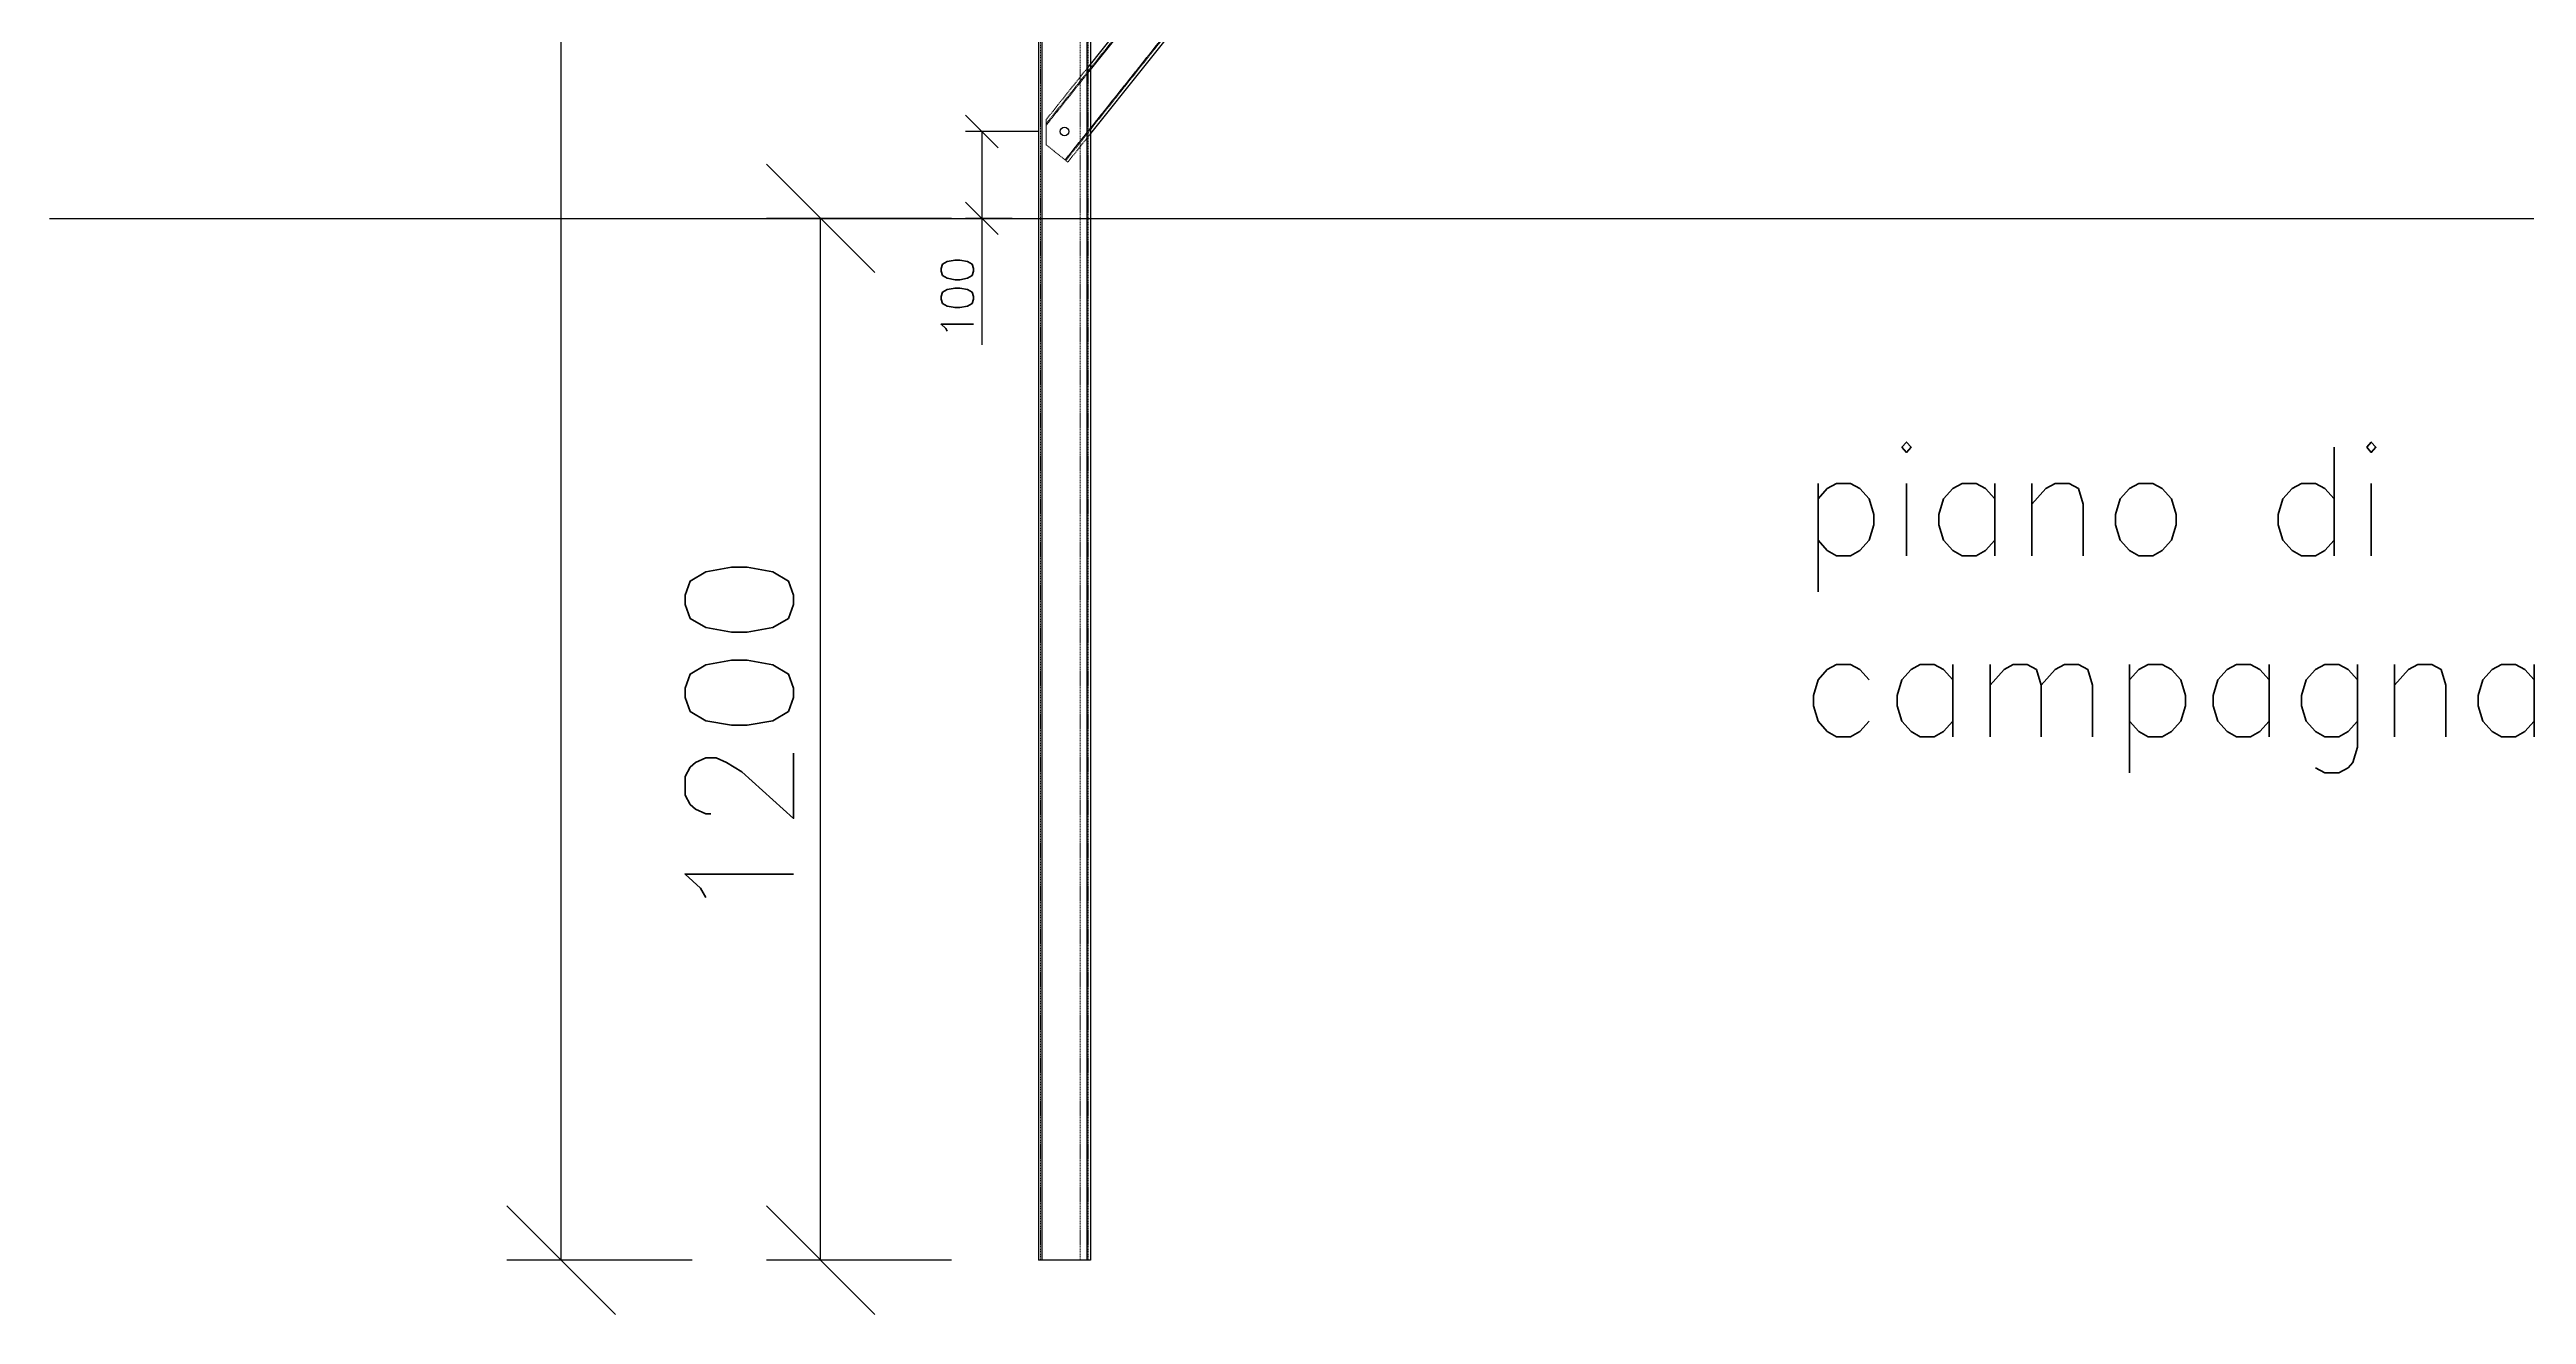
# Model space of a CAD drawing. Header units: millimetres. Extents: x -116399 to 112199, y -90759 to -31335.
# Drawn here: x 103928 to 106782, y -50135 to -48678 of the extents above; entities that cross this region are included whole.
import ezdxf

# ---------------------------------------------------------------- set-up
doc = ezdxf.new("R2010")
doc.units = ezdxf.units.MM
doc.linetypes.add('HIDDEN', pattern=[1.905, 1.27, -0.635])
doc.styles.add('Annotative', font='simplex.shx', dxfattribs={"height": 2.5})
doc.dimstyles.new('Annotative', dxfattribs={"dimscale": 0, "dimtxt": 2.5, "dimasz": 2.5, "dimexe": 1.25, "dimexo": 2, "dimtad": 1, "dimtxsty": 'Annotative', "dimblk": 'OBLIQUE', "dimcen": 2.5, "dimazin": 3, "dimtfac": 1, "dimtmove": 0, "dimatfit": 3, "dimfxl": 1})

# ---------------------------------------------------------------- blocks, each defined once
blk = doc.blocks.new('_Oblique')
at = {"color": 0, "linetype": 'ByBlock', "lineweight": -2}
blk.add_line((-0.5, -0.5), (0.5, 0.5), dxfattribs=at)
blk = doc.blocks.new('*D409')
at = {"color": 8, "lineweight": -2}
for p, q in [((104967.6, -48872.9), (104754.2, -48872.9)), ((104816.7, -50072.9), (104816.7, -48872.9)), ((104967.6, -50072.9), (104754.2, -50072.9))]:
    blk.add_line(p, q, dxfattribs=at)
at = {"layer": 'Defpoints', "color": 0}
for p in [(104816.7, -48872.9), (105067.6, -48872.9), (105067.6, -50072.9)]:
    blk.add_point(p, dxfattribs=at)
at = {"color": 8, "lineweight": -2, "xscale": 125, "yscale": 125, "zscale": 125}
for p, rotation in [((104816.7, -48872.9), 90), ((104816.7, -50072.9), 270)]:
    blk.add_blockref('_Oblique', p, dxfattribs=dict(at, rotation=rotation))
at = {"insert": (104723, -49472.9), "char_height": 125, "attachment_point": 5, "rotation": 90, "style": 'Annotative'}
blk.add_mtext('1200', dxfattribs=at)
blk = doc.blocks.new('*D412')
at = {"color": 8, "lineweight": -2}
for p, q in [((104967.6, -46657.9), (104455.3, -46657.9)), ((104517.8, -50072.9), (104517.8, -46657.9)), ((104668.6, -50072.9), (104455.3, -50072.9))]:
    blk.add_line(p, q, dxfattribs=at)
at = {"layer": 'Defpoints', "color": 0}
for p in [(104517.8, -46657.9), (105067.6, -46657.9), (104768.6, -50072.9)]:
    blk.add_point(p, dxfattribs=at)
at = {"color": 8, "lineweight": -2, "xscale": 125, "yscale": 125, "zscale": 125}
for p, rotation in [((104517.8, -46657.9), 90), ((104517.8, -50072.9), 270)]:
    blk.add_blockref('_Oblique', p, dxfattribs=dict(at, rotation=rotation))
at = {"insert": (104424, -48365.4), "char_height": 125, "attachment_point": 5, "rotation": 90, "style": 'Annotative'}
blk.add_mtext('3415', dxfattribs=at)
blk = doc.blocks.new('*D427')
at = {"color": 8, "lineweight": -2}
for p, q in [((105067.6, -48772.9), (104983.7, -48772.9)), ((105002.4, -48772.9), (105002.4, -48872.9)), ((105037.6, -48872.9), (104983.7, -48872.9)), ((105002.4, -48872.9), (105002.4, -49018.5))]:
    blk.add_line(p, q, dxfattribs=at)
at = {"layer": 'Defpoints', "color": 0}
for p in [(105097.6, -48772.9), (105002.4, -48872.9), (105067.6, -48872.9)]:
    blk.add_point(p, dxfattribs=at)
at = {"color": 8, "lineweight": -2, "xscale": 37.5, "yscale": 37.5, "zscale": 37.5}
for p, rotation in [((105002.4, -48772.9), 90), ((105002.4, -48872.9), 270)]:
    blk.add_blockref('_Oblique', p, dxfattribs=dict(at, rotation=rotation))
at = {"insert": (104974.3, -48964.4), "char_height": 37.5, "attachment_point": 5, "rotation": 90, "style": 'Annotative'}
blk.add_mtext('100', dxfattribs=at)

msp = doc.modelspace()

# ---------------------------------------------------------------- linework, layer by layer
at = {"color": 7, "linetype": 'HIDDEN', "lineweight": 18}
for p, q in [((105070.124, -46657.919), (105070.124, -50072.919)), ((105071.624, -46657.919), (105071.624, -50072.919)), ((105071.624, -46657.919), (105071.624, -50072.919)), ((105071.624, -46657.919), (105071.624, -50072.919)), ((105115.624, -46657.919), (105115.624, -50072.919)), ((105123.624, -46657.919), (105123.624, -50072.919)), ((105123.624, -46657.919), (105123.624, -50072.919)), ((105123.624, -46657.919), (105123.624, -50072.919)), ((105123.624, -46657.919), (105123.624, -50072.919)), ((105123.624, -46657.919), (105123.624, -50072.919)), ((105123.624, -46657.919), (105123.624, -50072.919)), ((105123.624, -46657.919), (105123.624, -50072.919)), ((105125.124, -46657.919), (105125.124, -50072.919)), ((106359.979, -47154.122), (105076.624, -48763.969)), ((106360.911, -47154.557), (105076.624, -48765.573)), ((106360.911, -47154.557), (105076.624, -48765.573)), ((106360.911, -47154.557), (105076.624, -48765.573)), ((106400.061, -47172.825), (105098.461, -48805.558)), ((106400.061, -47172.825), (105098.461, -48805.558)), ((106400.061, -47172.825), (105098.461, -48805.558)), ((106400.993, -47173.26), (105099.242, -48806.181)), ((105125.709, -48697.584), (105076.624, -48759.156)), ((105125.867, -48703.801), (105076.624, -48765.573)), ((105127.536, -48769.086), (105098.461, -48805.558)), ((105098.461, -48805.558), (105076.624, -48788.15)), ((105127.694, -48775.304), (105101.588, -48808.051)), ((105101.588, -48808.051), (105098.461, -48805.558))]:
    msp.add_line(p, q, dxfattribs=at)
at = {"color": 7, "linetype": 'Continuous', "lineweight": 25}
for p, q in [((105071.624, -46657.919), (105071.624, -50072.919)), ((105123.624, -46657.919), (105123.624, -50072.919)), ((105127.624, -46657.919), (105127.624, -50072.919)), ((105067.624, -46815.222), (105067.624, -50072.919)), ((106357.183, -47152.817), (105125.709, -48697.584)), ((106335.635, -47186.264), (105125.867, -48703.801)), ((106403.789, -47174.565), (105127.694, -48775.304)), ((106375.504, -47203.63), (105127.536, -48769.086)), ((105071.624, -50072.919), (105067.624, -50072.919)), ((105123.624, -50072.919), (105071.624, -50072.919)), ((105127.624, -50072.919), (105123.624, -50072.919))]:
    msp.add_line(p, q, dxfattribs=at)
at = {"color": 7, "linetype": 'Continuous', "lineweight": 18}
msp.add_line((105076.624, -48759.156), (105076.624, -48788.15), dxfattribs=at)
msp.add_line((103928.301, -48872.919), (109580.91, -48872.919))
at = {"color": 7, "linetype": 'Continuous', "lineweight": 25}
msp.add_circle((105097.624, -48772.919), 5, dxfattribs=at)

# ---------------------------------------------------------------- texts
at = {"insert": (105944.48, -49136.539), "char_height": 125, "width": 1161.38829, "attachment_point": 1, "style": 'Annotative'}
msp.add_mtext('piano di campagna', dxfattribs=at)

# ---------------------------------------------------------------- dimensions: what is measured, and where the dimension line sits
for base, p1, p2, picture, middle in [((104517.756, -46657.919), (104768.648, -50072.919), (105067.624, -46657.919), '*D412', (104424.006, -48365.419)), ((105002.419, -48872.919), (105097.624, -48772.919), (105067.624, -48872.919), '*D427', (104974.294, -48964.437)), ((104816.731, -48872.919), (105067.624, -50072.919), (105067.624, -48872.919), '*D409', (104722.981, -49472.919))]:
    dim = msp.add_linear_dim(base=base, p1=p1, p2=p2, angle=90, dimstyle='Annotative', override={"dimscale": 0, "dimtix": 0, "dimtofl": 1, "dimtmove": 0, "dimatfit": 3})
    dim.commit()
    dim.dimension.update_dxf_attribs({"geometry": picture, "text_midpoint": middle})

doc.saveas('drawing.dxf')
